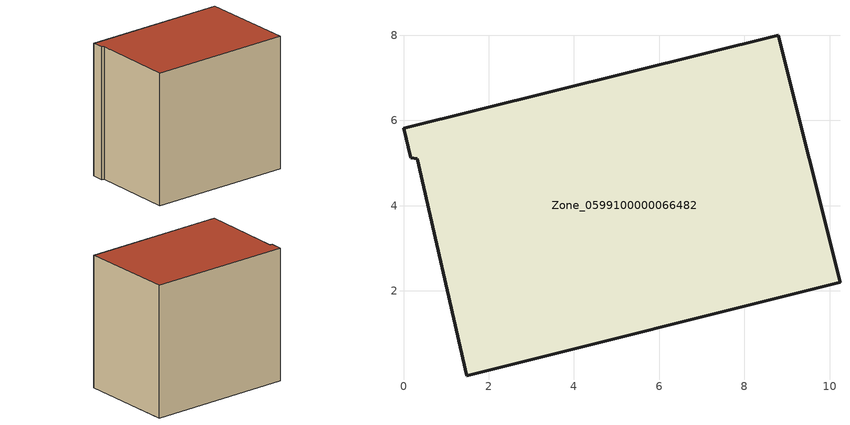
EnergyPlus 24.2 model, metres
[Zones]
Zone_0599100000066482
 floor ground (C_G): 0.33,5.11 0.17,5.12 0,5.81 8.79,8 10.24,2.2 1.49,0.01 z0
 wall outside (C_F): 10.24,2.2 8.79,8 0,5.81 0.17,5.12 0.33,5.11 1.49,0.01 10.24,2.2 z0:8.3
 roof outside (C_R): 0.33,5.11 1.49,0.01 10.24,2.2 8.79,8 0,5.81 0.17,5.12 z8.3
[BUILDING]
Pand.0599100000066482: North Axis=0; Terrain=City; Loads Convergence Tolerance Value=0.04; Temperature Convergence Tolerance Value=0.4; Solar Distribution=FullExterior; Maximum Number of Warmup Days=25; Minimum Number of Warmup Days=1
[Site:Location]
Rotterdam.The.Hague.AP_ZH_NLD Design_Conditions: Latitude=51.96; Longitude=4.45; Time Zone=1; Elevation=-4.5
[SITE:GROUNDTEMPERATURE:BUILDINGSURFACE]
18, 18, 18, 18, 18, 18, 18, 18, 18, 18, 18, 18
[MATERIAL] Thermal Absorptance=0.9; Solar Absorptance=0.7; Visible Absorptance=0.7
Name | Roughness | Thickness | Conductivity | Density | Specific Heat
G.TI.1965-1974 | MediumSmooth | 0.15 | 0.882353 | 540 | 1210
F.TI.1965-1974 | Rough | 0.3 | 0.697674 | 1920 | 840
R.TI.1965-1974 | MediumRough | 0.2 | 0.232558 | 1500 | 1000
[CONSTRUCTION]
C_G: G.TI.1965-1974
C_F: F.TI.1965-1974
C_R: R.TI.1965-1974
[ZONE]
Zone_0599100000066482: Type=1; Multiplier=1; Ceiling Height=Autocalculate; Volume=Autocalculate; Floor Area=autocalculate; Part of Total Floor Area=Yes
[ZONEINFILTRATION:DESIGNFLOWRATE]
Infil_Zone_0599100000066482: Zone or ZoneList or Space or SpaceList=Zone_0599100000066482; Schedule=AlwaysOn; Design Flow Rate Calculation Method=Flow/Area; Flow Rate per Floor Area=0.003; Constant Term Coefficient=1; Temperature Term Coefficient=0; Velocity Term Coefficient=0; Velocity Squared Term Coefficient=0
[HVACTEMPLATE:ZONE:IDEALLOADSAIRSYSTEM]
Zone_0599100000066482: Maximum Heating Supply Air Temperature=50; Minimum Cooling Supply Air Temperature=13; Maximum Heating Supply Air Humidity Ratio=0.0156; Minimum Cooling Supply Air Humidity Ratio=0.0077; Heating Limit=NoLimit; Cooling Limit=NoLimit; Dehumidification Control Type=ConstantSensibleHeatRatio; Cooling Sensible Heat Ratio=0.7; Dehumidification Setpoint=60; Humidification Control Type=None; Humidification Setpoint=30; Outdoor Air Method=None; Outdoor Air Flow Rate per Person=0.00944; Outdoor Air Flow Rate per Zone Floor Area=0; Outdoor Air Flow Rate per Zone=0; Demand Controlled Ventilation Type=None; Outdoor Air Economizer Type=NoEconomizer; Heat Recovery Type=None; Sensible Heat Recovery Effectiveness=0.7; Latent Heat Recovery Effectiveness=0.65
[ZONECONTROL:THERMOSTAT]
ThermostatControl_Zone_0599100000066482: Zone or ZoneList=Zone_0599100000066482; Control Type Schedule=DualSetpointControlType; Control 1=Thermostat_Zone_0599100000066482; Temperature Difference Between Cutout And Setpoint=0
[THERMOSTATSETPOINT:DUALSETPOINT]
Thermostat_Zone_0599100000066482: Heating Setpoint Temperature Schedule=HeatingSetpoint_Zone_0599100000066482; Cooling Setpoint Temperature Schedule=CoolingSetpoint_Zone_0599100000066482
[SCHEDULE:COMPACT]
HeatingSetpoint_Zone_0599100000066482: Through: 12/31, For: AllDays, Until: 24:00, 21
CoolingSetpoint_Zone_0599100000066482: Through: 12/31, For: AllDays, Until: 24:00, 24
DualSetpointControlType: Through: 12/31, For: AllDays, Until: 24:00, 4
AlwaysOn: Through: 12/31, For: AllDays, Until: 24:00, 1
